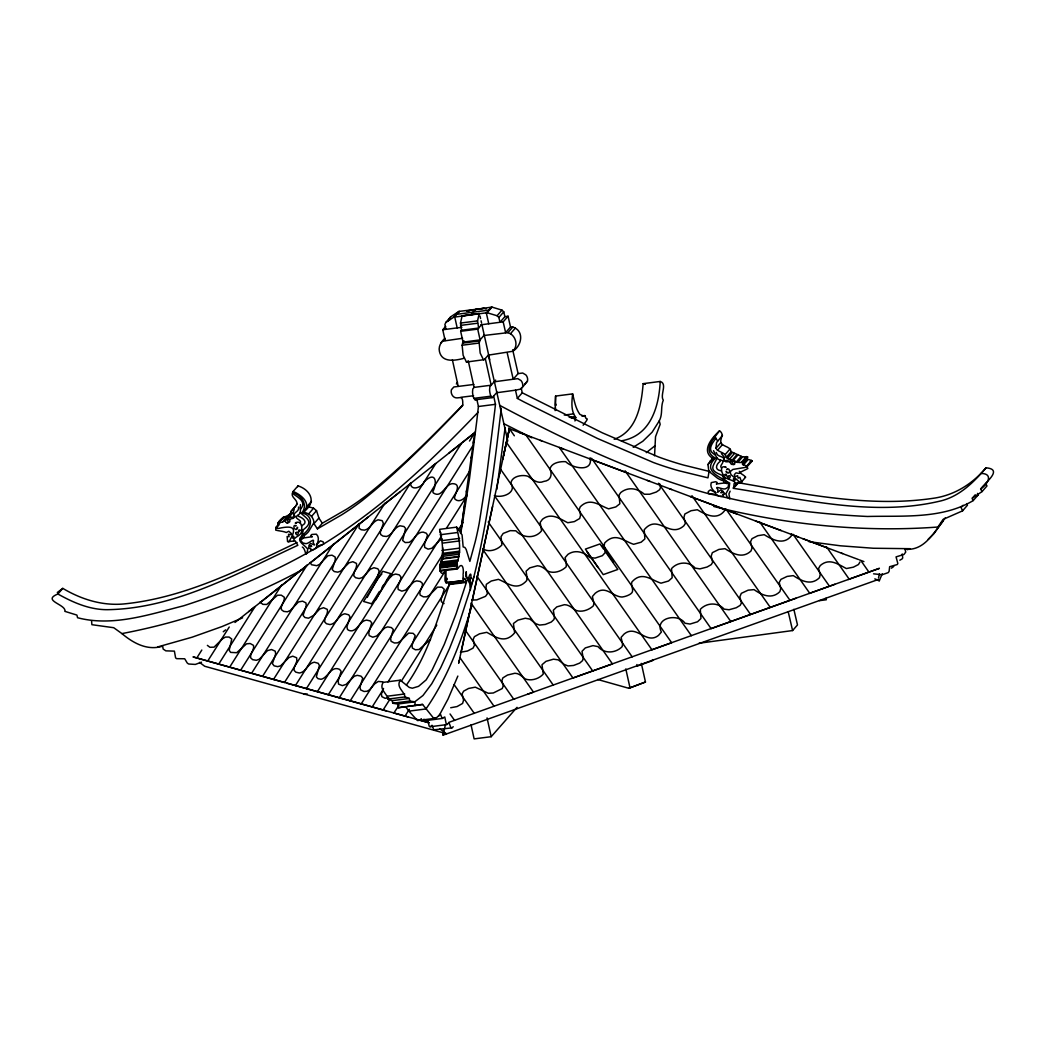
<?xml version="1.0" encoding="UTF-8"?>
<svg xmlns="http://www.w3.org/2000/svg" width="1046" height="1046" viewBox="0 0 1046 1046"><rect width="100%" height="100%" fill="white"/><g stroke="black" fill="none" stroke-linecap="round" stroke-linejoin="round"><path stroke-width="1.5" d="M462.136 345.232L463.117 355.274L466.451 362.047L484.35 359.628L488.613 354.738L481.853 324.352L477.708 329.111L460.658 331.294L463.038 342.081L462.136 345.232L479.186 343.049L480.036 339.963L484.246 335.125M479.186 343.049L480.179 353.09L483.5 359.85M713.503 450.695C716.039 454.199 715.294 458.593 720.38 460.253A5.858 5.335 41 0 1 720.236 461.325C716.249 464.006 714.117 469.889 720.903 470.765A3.674 3.36 41 0 1 721.426 471.118M499.74 405.377C566.474 440.889 635.406 473.773 708.56 493.673L730.173 498.497C775.256 508.827 821.358 514.279 867.526 516.476C902.593 515.586 941.505 519.247 972.858 500.812L972.322 498.158L982.076 491.555L980.651 489.018C984.901 482.716 1003.768 469.249 985.999 467.81C973.434 482.729 958.751 497.151 938.955 501.348C871.71 516.972 800.412 498.68 733.586 488.377L734.122 483.618L741.706 482.363L739.875 477.355L738.11 478.114L737.6 475.616L735.377 476.623L734.553 475.655L734.344 474.636L736.005 472.857L738.894 473.407C741.483 471.197 744.373 470.556 747.838 468.49L746.661 466.098L742.451 463.993L747.537 456.736L742.568 456.893L731.18 451.702C730.409 446.197 723.048 447.021 720.851 442.615C719.988 438.026 724.813 434.338 719.53 430.808L713.019 439.32M446.943 581.72C442.523 584.57 447.466 568.501 443.622 573.169C440.288 574.62 439.725 570.109 439.817 565.232L440.013 564.526C444.511 553.569 442.223 540.612 439.608 529.341L456.657 527.145L457.795 528.269L462.07 534.937L463.156 546.927L464.869 547.437L466.15 549.412L469.863 561.388L475.159 541.959A317.892 101.488 82.7 0 0 479.251 523.052L486.573 476.309L494.784 410.542L495.477 404.318L493.647 396.055L497.098 392.158M440.013 564.526L457.076 562.343C461.574 551.373 459.272 538.415 456.657 527.145M492.548 506.526L472.321 600.182M555.897 405.587L555.936 404.187M712.64 458.096L707.959 464.529L708.953 472.099L707.972 477.852L678.919 470.752A317.892 289.807 41 0 1 653.384 462.502L597.449 438.47L524.072 401.991L517.352 398.421L515.482 390.171L496.876 392.708M555.387 405.364L555.583 396.081L572.633 393.884C574.45 401.311 575.457 408.097 579.85 414.347L584.283 416.373C585.982 413.902 584.622 419.132 587.002 418.714L587.224 419.315A80.777 25.784 82.7 0 1 586.479 420.767L583.119 425.238M566.344 563.075L566.2 566.801C561.454 571.43 553.151 574.228 547.045 570.685C544.338 568.357 541.253 565.938 537.369 565.781L529.734 567.886L526.086 571.194L527.014 577.314M303.968 511.272C311.852 503.021 300.49 494.405 293.128 491.476L298.018 485.854C310.78 489.986 316.899 502.708 303.968 511.272L303.811 512.435C309.59 512.985 314.153 517.77 313.996 523.68L317.422 528.858L341.741 514.789A317.892 289.807 41 0 0 362.23 500.524C398.33 471.785 430.756 438.771 462.672 405.573C463.6 391.466 457.651 401.703 452.709 395.885A7.113 6.485 41 0 1 451.454 389.661L453.859 386.968L473.864 384.457M654.548 455.781L655.528 436.731L660.183 424.284L659.268 420.871C662.968 414.033 660.431 407.169 663.282 400.187C659.725 395.048 667.74 383.725 660.222 381.463L643.159 383.647C641.394 404.763 637.079 431.187 614.211 439.281M527.04 577.405L526.753 580.504C517.038 591.578 507.938 583.25 498.419 579.34L491.293 581.001L486.325 584.322L485.998 587.734L487.436 593.723L485.527 596.325L476.806 599.894L471.681 600.077M293.128 491.476C289.781 496.798 296.083 498.354 297.025 502.956L296.463 505.283L291.141 511.272L290.775 515.338L284.839 519.339L282.734 521.928L277.988 523.039L278.851 525.223L275.817 527.576L275.752 530.139C279.883 531.172 282.982 531.106 286.316 532.506L288.814 531.263L291.403 533.538L291.036 534.65L288.5 534.258L289.114 536.742L287.114 536.48L287.572 541.671L295.273 540.926L297.835 545.293C238.344 572.881 176.852 607.804 109.778 609.635C91.094 610.419 73.821 602.927 57.883 593.997C41.186 600.744 66.591 604.405 64.852 611.348L76.92 615.087L77.561 617.728C112.837 627.025 149.513 614.368 183.717 605.765C225.727 592.18 266.848 575.457 305.471 553.962L323.75 543.92C381.62 508.356 431.37 461.129 478.127 412.229M440.876 570.658A80.777 25.784 82.7 0 1 439.921 571.155L456.906 568.998L457.076 562.343M466.699 580.595L469.811 580.19C471.55 579.549 471.563 567.56 468.281 579.079L466.477 576.516L466.268 571.665L465.98 576.346L469.824 583.786L470.269 590.114L474.113 575.875C487.789 520.869 494.719 464.463 501.243 408.241M302.202 539.095L304.164 536.703L302.529 532.192L302.987 531.198L301.601 531.891L302.372 535.722L300.699 540.22L302.595 542.809L304.961 543.475C307.969 545.071 315.343 536.337 313.133 542.416L314.519 544.979L310.57 543.462L309.015 545.293L311.734 546.274C308.57 543.541 307.106 550.51 310.701 548.012L310.819 550.065L313.931 549.503M660.222 381.463C658.928 406.776 650.677 435.947 621.416 440.837M725.728 475.25L726.578 475.956L726.355 474.531A1.438 1.308 41 0 0 725.676 474.217L724.303 474.91M555.583 396.081L555.125 410.607M572.633 393.884C571.757 401.782 570.75 410.803 575.771 417.537L574.934 420.963M476.845 399.402L478.414 406.502L476.767 421.041L469.51 478.506L462.188 525.249A317.892 101.488 82.7 0 1 460.907 531.734M464.084 508.108L465.745 496.379M791.534 533.761L791.299 535.944C783.506 545.554 772.301 539.71 764.195 534.676L757.801 535.709L751.996 538.677L750.518 541.776L752.035 547.986L750.989 550.981C742.477 559.074 732.893 553.661 725.022 548.679L718.929 549.412L712.339 552.667L711.188 556.132L712.679 562.238L711.267 564.618L707.122 567.01L699.944 568.88L695.211 568.135C688.987 560.996 677.664 561.689 671.519 568.593L672.173 577.758L668.525 581.027L661.033 583.171C650.913 580.007 641.983 570.698 631.902 581.955C630.241 585.904 635.249 590.99 630.62 593.958A21.103 15.912 12.4 0 1 622.03 597.031C612.355 596.704 605.948 584.636 595.266 593.213L592.376 596.534L593.88 603.084L593.448 605.739C588.676 610.302 580.399 613.139 574.319 609.57C571.404 607.111 568.449 604.758 564.409 604.68L556.76 606.902L553.334 610.249L554.445 617.035L553.935 619.546L551.242 622.043L545.28 624.449L539.592 625.077L535.866 623.743L529.877 619.101L525.275 618.238L517.927 620.147L513.429 623.494L514.645 632.869C505.323 643.813 496.249 637.576 486.795 632.32L479.526 633.824L474.413 636.674L473.158 639.511L474.479 645.238L473.027 648.141L467.51 651.004L460.384 652.273M505.1 427.801L496.785 489.41M442.523 559.244L443.02 557.963M461.548 526.046L463.901 509.389M724.695 508.722L724.394 510.945C716.654 520.686 705.514 514.58 697.342 509.755L691.053 510.723L684.816 514.031L683.94 517.482L685.378 523.458L683.823 525.824C669.322 538.768 657.96 513.311 644.205 529.773L644.885 538.925L641.146 542.194L633.654 544.299C623.403 540.952 615.218 531.826 604.627 543.044L604.17 545.737L605.386 552.38L602.365 555.688L595.082 558.106L589.866 557.583C583.812 552.092 575.496 549.268 567.978 554.328L565.075 557.636L566.278 562.931M303.811 512.435L308.858 505.636M466.372 491.96L466.555 490.652M473.707 440.039L473.276 443.073M410.555 483.147C410.555 491.542 422.166 487.436 424.231 481.761C436.117 470.112 437.437 482.925 432.769 491.803L433.384 492.993C442.092 498.68 444.746 484.102 452.526 483.644C462.005 483.84 454.879 493.267 454.513 498.066L455.115 499.295C459.442 502.995 464.476 498.68 466.921 494.941M460.502 533.46L474.753 432.678L234.971 622.475M471.145 458.004L471.315 456.906M301.81 525.916A3.674 3.36 41 0 1 302.15 525.458C308.596 522.255 302.765 517.744 298.659 516.371A5.858 5.335 41 0 1 298.058 515.403C302.229 512.226 299.47 508.644 300.398 504.643M468.739 475.119L469.196 471.89L328.287 694.753M441.987 559.022L443.02 556.446M460.658 331.294L461.574 330.248L460.475 323.07L462.136 315.866L479.447 313.512L462.136 315.866M461.574 330.248L478.637 328.052L477.538 320.874L479.199 313.669M285.218 520.633C284.787 524.085 290.984 523.288 289.873 520.124A2.275 2.079 41 0 0 289.324 519.457M446.054 580.059L446.093 577.837M463.117 577.863L463.156 575.653M445.923 580.622L446.093 582.857L463.143 580.661L464.921 578.333L466.411 582.308L456.148 613.61L444.289 644.362L432.024 670.225L426.127 679.913L418.57 686.333L412.346 688.216L409.313 687.457L400.252 680.175L383.189 682.371C378.717 689.301 387.098 693.367 387.988 699.094L392.263 700.65L409.326 698.453L409.784 701.042L414.739 701.84L422.989 695.485L431.737 683.796L440.667 667.819L449.492 648.612L457.939 627.221L470.046 589.931M462.986 578.425L463.143 580.661M461.077 652.312L471.524 603.843M878.169 579.523L443.086 735.168L443.766 731.991M502.681 459.547L509.376 428.729L842.527 553.569M458.723 662.994L509.376 428.795L507.297 438.366M500.603 469.314L499.687 473.472M503.584 455.455L506.918 440.065M443.086 735.168L445.321 724.983M878.496 578.059L879.451 573.692M458.776 662.929L459.338 660.405M297.809 486.756L298.018 485.854M323.75 543.92L323.083 541.763L320.364 540.821L316.441 544.874M447.178 578.346L447.178 579.785M472.06 604.967C461.325 641.394 447.727 677.56 425.97 708.953L408.921 711.149L405.508 706.612L398.343 707.737L397.689 704.036L392.734 703.239L392.263 700.65M359.458 523.497L359.026 528.191L361.184 529.734L364.518 530.139C370.598 528.897 372.258 521.523 378.064 519.81L382.208 520.66L383.372 523.405L380.221 532.532L380.77 534.598L382.993 536.088L386.471 536.467C392.538 534.99 394.002 527.38 400.003 525.798L403.965 526.53L405.587 528.439L402.645 540.494L405.194 542.56L409.221 542.364C414.399 539.671 416.517 532.009 423.159 532.1L426.337 533.238L427.5 535.264L424.467 544.404L424.676 547.437L428.089 549.137L431.88 548.274L439.634 540.416L442.275 539.056M400.252 680.175C395.78 687.104 404.161 691.171 405.05 696.911L409.326 698.453M723.44 460.776C725.911 455.991 717.726 457.285 716.745 453.585A9.022 8.224 41 0 1 716.34 452.473M441.909 559.335L441.504 560.408A5.845 1.87 82.7 0 0 441.386 561.179L442 560.852M376.024 580.648L378.064 575.248M294.514 516.619L294.344 516.619A2.354 2.144 41 0 1 293.155 517.129L289.271 517.286L285.166 519.757A5.845 5.335 41 0 0 284.486 520.359L293.547 518.267L294.593 516.397M457.847 676.069L448.067 698.976L438.993 715.895M378.103 575.195L379.123 570.868L377.815 568.749L373.945 567.73L370.271 569.246L365.734 574.346M742.451 463.993L747.707 457.468M471.968 583.616C469.732 586.793 470.543 579.471 469.811 580.19M876.195 579.824L879.333 580.713L882.236 573.744M57.295 592.507L62.786 588.375C81.157 599.293 102.011 605.895 123.611 603.973C185.09 597.959 242.005 568.71 297.103 542.534M383.542 688.438L381.372 693.982L381.855 696.649L385.059 698.27L388.707 697.826M486.142 308.845L483.814 308.374L458.854 311.433L450.734 316.807L445.844 322.443L444.89 324.508L445.949 329.333M447.832 321.135L450.734 316.807M294.201 509.297L292.945 513.704L294.135 515.456M315.264 548.705L316.951 546.313L322.456 544.6M473.825 576.843L472.243 582.53M732.318 462.267L732.736 464.11A1.687 1.53 41 0 0 733.246 464.385L734.737 464.006L734.776 461.927M494.405 381.777L513.22 379.227L518.11 373.605L522.712 373.03L525.916 374.939A7.113 6.485 41 0 1 527.446 381.136L521.104 389.007L515.482 390.171M527.446 381.136L524.935 383.934M444.955 338.289C441.32 341.532 438.13 346.488 439.451 351.534C442.04 363.08 455.468 360.569 463.979 358.294M367.198 597.384L377.959 577.889L381.829 574.058M375.802 599.816L386.562 580.308L390.433 576.49M456.344 384.026L457.455 382.208M739.313 471.301C740.359 474.296 744.961 475.119 745.419 477.394M483.814 308.374L466.555 310.924L469.079 311.041M296.031 505.649L297.077 503.78M295.43 525.733C298.11 526.439 292.762 523.536 294.004 527.851A5.322 4.851 41 0 0 294.645 528.766C297.469 531.747 298.372 525.197 296.986 528.008M860.034 561.898L858.452 564.539L853.353 567.18L846.384 568.553C838.186 564.33 829.439 557.531 820.26 565.559L818.56 568.449L820.208 574.542L819.463 577.706C810.964 586.061 801.223 580.726 793.313 575.614L787.128 576.411L780.97 579.34L779.231 582.439L780.734 588.676L779.871 591.657C771.634 599.776 761.723 595.03 754.061 589.63L748.138 590.166L741.313 593.344L739.862 596.808L741.431 602.993L740.163 605.373L736.227 607.752L729.049 609.753L724.159 609.151C717.818 602.091 706.691 602.496 700.297 609.36L700.951 618.5L697.551 621.769L690.072 624.044L684.986 623.246C677.965 612.655 654.247 617.859 661.386 632.046L658.549 635.367C646.127 645.212 636.648 623.834 624.109 634.033L621.102 637.393L622.592 643.97L622.161 646.624C615.728 653.319 604.248 654.09 598.037 646.637L592.977 645.617L585.302 647.919L582.007 651.305L583.184 658.065L582.57 660.588L579.719 663.086L573.587 665.465L567.991 665.936L564.317 664.485L558.263 659.869L553.478 659.176L545.986 661.334L541.985 664.733L543.253 674.069C539.043 678.854 531.394 681.194 525.327 679.011C522.006 676.697 519.326 673.258 514.88 673.258L507.519 675.036L502.865 677.886L501.884 680.724L503.191 686.032L502.237 688.556L493.32 692.988L488.286 693.289L475.289 687.17L468.608 688.451L463.64 691.145L462.097 693.903L463.561 700.127L462.607 703.435L457.063 706.56L450.708 707.75M659.268 420.871L652.116 432.207L642.806 441.268L633.222 447.283M193.092 656.927L196.805 657.96L201.813 650.037M207.736 661.02L229.244 627.012M218.719 664.092L255.093 606.562L248.804 611.531M196.805 657.96L229.662 667.152L281.452 585.237M229.662 667.152L240.632 670.211L307.276 564.801M251.602 673.284L333.099 544.365M240.632 670.211L262.559 676.344L358.935 523.902M262.559 676.344L273.503 679.442L385.033 503.048M410.45 483.226L284.46 682.502L273.503 679.442M295.417 685.561L435.842 463.456L431.815 466.647M287.009 683.208L306.386 688.634L461.325 443.556M469.484 441.046L475.381 431.71M379.463 591.448L371.644 603.79L363.59 601.476L382.705 571.299L390.746 573.613L387.268 579.105M382.065 587.342L383.804 584.596M306.386 688.634L317.343 691.694L472.91 445.622M317.343 691.694L339.244 697.813L441.556 535.997M446.433 528.282L466.764 496.131M339.244 697.813L350.214 700.846L442.863 554.315M458.318 529.877L463.117 522.294M350.214 700.846L361.197 703.893L444.615 571.966M361.197 703.893L372.18 706.926L382.862 690.033M387.961 681.953L450.146 583.603M372.206 706.939L383.124 709.986L389.7 699.604M401.403 681.077L436.797 625.103M393.858 712.98L398.971 705.318M394.081 713.045L405.05 716.092L409.352 709.293M415.445 718.981L426.977 722.211L428.572 719.687M715.869 438.235L715.582 438.666A15.965 14.552 41 0 0 715.333 439.085C712.378 442.981 707.462 449.623 713.189 453.493A22.201 20.24 41 0 0 714.98 454.814L715.137 454.918M448.799 582.439L449.322 584.57C437.738 618.879 427.722 655.28 406.436 684.986M466.372 582.374L449.362 584.505M928.233 539.174L933.803 533.839L945.231 517.888M302.307 530.845L303.366 529.734A35.577 32.439 41 0 1 304.203 529.015C314.415 521.196 305.406 517.888 300.32 512.566M722.498 435.345L716.575 442.563L715.948 448.25C718.157 452.656 725.506 451.82 726.277 457.337L736.306 461.992L739.548 462.541L742.634 462.358L747.537 456.736M431.906 725.349L431.318 726.081M300.686 509.049L300.79 508.905A22.201 20.24 41 0 0 301.915 507.192C305.524 501.178 297.6 497.112 293.625 494.157A15.965 14.552 41 0 0 293.194 493.817L292.749 493.49M287.075 522.974L287.728 522.569A1.687 1.53 41 0 0 288.095 522.176L287.676 520.333M303.719 533.97C311.904 527.746 314.062 515.443 301.941 512.958C307.995 504.564 301.941 495.804 292.906 492.391M724.107 459.299L724.473 457.35L721.374 453.519M316.585 544.783C318.415 541.527 319.54 537.121 316.35 534.166L311.8 534.467L310.714 535.565L312.218 536.833M980.651 489.018C987.895 484.206 993.687 473.563 981.096 473.433M453.245 726.748L451.885 727.885L434.09 729.794A5.779 1.844 82.7 0 1 433.436 728.944L432.181 725.493M300.202 522.895C302.542 519.666 292.305 518.489 297.953 515.155M387.399 580.216L392.642 574.986L395.689 574.058L399.206 574.855L400.853 576.791L400.696 579.392L397.925 586.388L398.173 589.486L401.821 591.147L405.639 590.075L413.811 581.89L416.713 580.883L420.335 581.498L422.401 583.367L422.349 585.878L419.825 592.18L420.1 595.043L423.355 596.835L426.52 596.821L429.03 595.501L437.476 587.146L441.922 587.172L444.249 589.251L441.242 598.953L441.36 601.738L444.066 603.581M730.121 491.162L728.931 493.934L729.768 498.903L727.101 496.902L725.859 493.817L729.049 488.024L729.69 483.108L725.153 480.506L724.211 476.701L722.603 476.401L723.479 477.224L723.897 481.879L726.787 483.644M985.999 467.81C973.028 483.33 955.586 494.562 935.412 497.961C869.958 508.147 803.014 493.764 738.489 482.755L733.442 488.39M495.66 380.103L489.907 386.641L489.58 389.91A7.113 2.275 82.7 0 0 490.927 396.173L492.208 397.637L493.647 396.055M57.883 593.997L62.786 588.375M445.125 340.525L442.759 329.752L445.688 326.378M445.844 322.443L453.964 317.056L458.854 311.433M459.665 311.433L453.964 317.056M277.988 523.039C281.099 516.711 287.624 516.894 291.912 512.723M278.929 522.542L283.819 516.907M278.158 523.785L282.891 517.417M275.817 527.576L279.74 523.078M278.419 524.896L275.739 528.282A80.777 73.638 41 0 0 278.798 528.387C297.326 524.177 295.534 530.91 288.788 541.933M291.141 511.272L295.05 506.774M282.734 521.928L287.637 516.306M283.806 521.078L290.696 513.024M287.022 518.358L290.945 513.861M288.774 516.593L291.716 513.22M441.046 342.787L444.929 338.878M470.556 315.029L475.446 309.407L491.973 307.106L501.975 310.126L503.767 311.839L504.878 316.663L499.975 322.286L498.877 317.461L497.085 315.748L487.083 312.728L454.762 317.056L457.18 327.895M306.57 507.009L311.46 501.374M308.675 513.834L313.565 508.212L316.533 510.657L318.886 518.045L322.325 523.222L317.422 528.858M491.215 307.315L486.325 312.937L488.757 323.776M487.083 312.728L491.973 307.106M311.63 516.279L316.533 510.657M464.071 340.891L462.973 342.147L480.101 339.885L477.708 329.111M313.996 523.68L318.886 518.045M497.085 315.748L501.975 310.126M498.877 317.461L503.767 311.839M467.588 361.485L466.451 362.047M503.178 321.854L508.068 316.232L510.513 327.006L505.623 332.628L503.178 321.854L480.872 324.822M483.592 335.531L507.925 332.641L512.815 327.019C524.7 330.889 521.771 346.004 512.736 351.273L488.39 355.13L507.794 441.033M507.925 332.641L510.461 333.726L515.351 328.091M485.279 358.569L491.162 385.203L474.113 387.386L472.805 388.942L472.531 392.106A7.113 2.275 82.7 0 0 473.864 398.356L475.159 399.834L492.208 397.637M476.061 398.84L475.159 399.834M517.352 398.421L522.255 392.799L521.183 388.066M709.698 461.469L713.673 458.906C700.101 451.506 711.829 437.856 719.53 430.808M715.948 448.25L720.851 442.615M717.504 450.303L722.394 444.681M707.959 464.529L712.862 458.893M725.126 454.605L730.016 448.969M726.277 457.337L731.18 451.702M727.232 458.344L732.135 452.722M729.663 459.024L734.553 453.389M732.082 460.24L736.985 454.605M733.364 460.201L738.267 454.579M736.306 461.992L741.196 456.37M737.678 462.515L742.568 456.893M741.536 462.123L746.439 456.501M742.778 464.646L747.354 458.37M743.34 465.025L748.23 459.403L751.551 460.462L752.179 461.025L747.04 466.738A80.777 73.638 41 0 1 744.203 467.601L732.945 469.419L730.644 471.184L730.265 472.962L731.167 474.832L740.66 482.925L745.68 477.068M746.661 466.098L751.551 460.462M733.22 487.92L738.11 482.284M699.003 643.238L792.593 630.555L797.483 624.933L793.849 609.308M942.825 521.405C932.744 533.931 923.893 551.059 904.973 549.215L905.744 552.092L903.979 554.445L896.056 556.89L897.821 563.454A3.112 2.837 41 0 1 897.115 564.592L889.649 566.71L889.126 571.221A5.779 5.269 41 0 1 888.119 572.672L882.079 574.751L873.58 573.823M963.065 505.283L961.117 507.532L962.542 510.866L943.074 519.417L937.935 527.027C862.715 532.584 786.827 524.817 713.764 506.473M972.322 498.158L975.251 494.784M962.542 510.866L967.432 505.244L966.739 503.61M973.198 500.603L978.088 494.98L977.513 493.398M982.076 491.555L986.979 485.932L985.541 483.383M365.669 574.45L362.191 577.627L359.118 578.516L355.614 577.719L353.901 575.98C352.947 571.443 357.614 567.978 356.49 563.415L352.816 561.702L348.972 562.853L340.643 571.168L337.793 572.149L334.236 571.561L332.197 569.521L335.295 559.976L335.191 557.06L332.04 555.191L327.882 555.753L319.579 564.343L316.768 565.703L311.525 564.735L310.178 562.513M471.027 724.786L474.126 738.894L491.189 736.698L517.025 707.331M512.736 351.273C518.162 346.448 516.293 337.374 510.461 333.726M462.777 404.998C432.286 436.365 401.455 467.667 367.133 494.889A317.892 289.807 41 0 1 346.631 509.167L322.325 523.222M302.216 535.853C294.802 540.677 305.471 545.241 307.772 549.268C305.327 560.473 306.164 548.941 302.32 547.032M313.944 522.582L308.557 531.643A30.779 28.059 41 0 1 306.203 534.035L304.334 535.513M714.64 436.43C710.574 443.269 704.272 452.29 715.503 458.148C705.292 467.51 712.522 473.694 723.113 479.199M716.353 484.05L717.216 482.481L715.712 481.722L711.293 482.598C709.593 486.704 712.862 490.404 715.856 492.718M400.095 491.764L382.588 505.623M420.217 719.713L421.381 718.707M726.878 471.864C724.46 469.602 727.846 475.499 729.415 471.994A5.322 4.851 41 0 0 729.624 470.962C729.036 466.608 725.126 470.622 727.362 469.327M368.179 517.038L310.231 562.905M260.219 602.509L306.726 565.677M223.269 631.745L225.648 629.849M646.297 452.656L655.11 445.674M449.1 452.97L474.701 432.73M891.349 568.187L893.023 567.05A5.779 5.269 41 0 0 894.029 565.598M597.711 679.495L628.816 688.281L645.46 682.005L641.342 663.386M645.46 682.005L628.816 688.281M430.494 639.394L419.08 649.501L415.38 649.775L412.359 648.049L412.046 645.33L415.197 635.51L413.131 633.327L408.659 633.078L400.017 641.46L397.532 642.859L394.407 642.989L391.047 641.29L390.642 638.452L393.322 629.496L391.374 627.561L387.726 626.894L384.784 627.875L376.586 636.06L372.768 637.184L369.094 635.563L368.82 632.451L371.748 622.828L370.088 620.879L366.558 620.108C359.994 620.893 358.399 629.143 352.293 630.764A21.103 9.845 -53 0 1 347.52 629.444L346.906 626.842L350.018 616.931L348.71 614.8L344.84 613.78C338.198 614.943 336.825 623.874 329.948 624.567L326.457 623.73L324.77 621.991C323.868 617.441 328.601 613.937 327.32 609.36L323.541 607.726L319.697 609.02L313.774 615.375L308.478 618.199L304.922 617.506L303.052 615.414L306.243 605.791L305.968 602.914L302.556 601.162L298.476 601.947L290.226 610.563L287.349 611.805L283.688 611.4L281.335 609.583C280.393 605.098 284.93 601.725 284.316 597.227L281.269 595.161L277.504 595.239L266.743 604.457L262.873 604.366L260.088 602.156M426.781 720.066L425.055 720.537L423.944 719.217M978.088 494.98L976.336 495.987M430.913 726.447L429.592 726.565A3.112 0.994 82.7 0 1 429.095 725.872L427.866 720.38M303.523 568.985C246.856 599.868 185.299 621.533 121.911 633.588L113.739 627.718L91.904 624.697L91.564 621.089M408.921 711.149L417.511 720.563L435.96 718.236L440.405 714.078L442.105 718.341L444.772 716.981L446.158 723.675A3.112 0.994 82.7 0 0 446.642 724.381L449.113 722.93L450.499 726.748A5.779 1.844 82.7 0 0 451.153 727.611L451.885 727.885M907.379 549.634L908.882 548.823M434.822 730.069L435.528 729.729M311.852 536.768L303.667 537.945M201.512 662.157L195.341 664.432L188.738 664.014A5.779 5.269 41 0 1 187.156 662.889L184.711 658.771L176.735 658.666A3.112 2.837 41 0 1 175.584 657.777L174.394 651.135L165.856 650.847L163.163 649.069L162.653 646.153C147.46 650.978 133.273 643.159 121.911 633.588M899.835 560.198L902.018 558.956A3.112 2.837 41 0 0 902.711 557.832L902.227 553.935M456.906 568.998L456.984 568.959A80.777 25.784 82.7 0 0 457.939 568.462C462.672 560.813 464.006 569.861 463.064 574.594M242.607 617.807L222 626.567L192.111 637.197L157.632 646.951M795.928 598.247L711.123 628.646L591.618 458.305M482.624 549.255L572.96 678.004L612.459 663.909L494.379 495.608C502.041 498.367 517.012 492.941 510.932 483.213C511.599 476.244 522.163 474.335 527.864 476.244C532.649 479.421 537.552 484.298 543.842 481.408C550.876 480.755 552.484 474.544 549.948 469.105C551.294 462.724 560.159 461.273 565.716 461.691C572.332 468.32 593.383 472.674 590.101 457.743M879.372 568.357L848.175 579.523M834.878 584.283L809.343 593.435M448.603 722.472L879.189 568.423M527.589 694.23L533.473 692.125L471.014 603.097M770.287 607.399L691.929 495.699M514.789 698.806L513.717 699.186L465.169 630.006M752.179 461.025L751.943 461.116A80.777 73.638 41 0 1 750.296 461.626M724.25 460.502L724.42 460.449A2.354 2.144 41 0 0 725.754 460.632L729.493 459.795L734.449 461.09A5.845 5.335 41 0 1 735.351 461.482L725.885 461.809L724.08 460.305M734.044 464.594L731.402 464.332L730.16 462.633A2.275 2.079 41 0 1 730.383 461.861M442.968 341.127L462.607 338.276M725.296 467.327C728.918 468.02 720.132 463.94 721.648 470.805A5.034 4.589 41 0 0 722.459 473.21C723.976 480.362 732.854 478.741 735.691 483.174M504.878 316.663L508.068 316.232M510.513 327.006L512.815 327.019M819.502 600.652L826.34 599.75L825.948 598.273M457.22 314.245L488.77 310.126M460.475 323.07L477.538 320.874M460.502 325.411L477.564 323.227M442.759 329.752L461.914 327.293M462.463 343.14L479.526 340.944M473.59 395.728L460.855 397.297M473.864 398.356L490.927 396.173M478.414 406.502L495.477 404.318M564.265 415.066L573.574 413.876M569.207 417.354L575.405 416.556M581.72 415.955L584.832 415.55M571.116 418.125L575.771 417.537M440.131 534.754L457.18 532.558M442.563 540.547L459.625 538.363M442.746 543.096L459.809 540.9M442.04 550.392L459.089 548.196M442.51 553.36L459.56 551.177M442.55 554.707L459.612 552.51M442.131 556.407L459.194 554.21M441.857 558.577L458.919 556.394M441.53 559.126L458.593 556.943M441.294 562.055L458.357 559.858M441.098 563.14L458.161 560.957M439.817 565.232L456.867 563.049M439.974 565.978L457.037 563.781M440.314 566.618L457.364 564.422M440.418 567.35L457.468 565.154M440.379 567.952L457.429 565.755M439.843 570.397L456.906 568.2M468.268 578.569L471.367 578.177M445.936 582.687L463.09 580.648M449.283 583.969L466.346 581.785M387.635 696.165L404.697 693.969M387.988 699.094L405.05 696.911M392.734 703.239L409.784 701.042M397.689 704.036L414.739 701.84L415.406 705.54L422.571 704.416L433.188 717.687L435.96 718.236M407.064 706.416L422.571 704.416M398.343 707.737L415.314 705.488M425.644 720.589L442.706 718.393M430.024 726.761L447.087 724.577M304.02 694.361L307.249 693.956M643.159 383.647L645.382 384.366M910.046 548.692L873.292 548.248L840.474 545.803L808.924 541.671M296.502 523.314C292.279 523.785 300.333 519.261 301.457 525.68A5.034 4.589 41 0 1 301.745 528.152C303.052 536.833 294.004 535.657 293.599 540.9M710.077 493.987L716.013 494.196L718.641 496.026M715.686 492.666L710.391 489.881L708.247 491.463L708.56 493.673M382.758 681.874L378.312 681.43L374.821 683.744L369.552 689.785L367.094 691.249L364.021 691.471L360.556 689.863L359.981 687.091L362.74 678.096L360.935 676.121L357.274 675.337L354.293 676.239L346.134 684.385L342.382 685.627L338.577 684.136L338.146 681.09L341.153 671.375L339.597 669.388C330.876 665.321 328.196 677.913 321.044 679.272L318.062 678.697L316.35 676.893L319.396 665.465L318.18 663.282L314.336 662.21C307.616 663.295 306.203 672.303 299.339 672.996L295.822 672.16L294.135 670.394L294.07 668.093L296.868 660.98L296.633 657.764L292.775 656.195L288.931 657.568L280.616 665.818L277.687 666.642L274.117 665.844L272.391 663.674L275.686 653.959L275.203 651.148L271.529 649.54L267.514 650.599L259.303 659.215L256.362 660.288L252.661 659.673L250.609 657.764C249.981 653.266 254.57 649.919 253.537 645.395L250.203 643.525L246.542 643.826L236.697 652.704L230.617 652.39L229.192 650.311L231.754 639.054L229.061 637.053L225.465 637.066L222.602 638.727L214.051 647.16L209.932 647.291L207.383 645.369M720.236 496.445L723.427 496.183L722.642 494.222C726.97 495.673 723.008 489.528 720.916 492.836L723.061 491.228L720.799 489.894L717.713 492.326L717.909 489.554C713.228 484.403 723.61 490.692 726.081 488.482L728.029 487.253L728.683 484.324L725.349 480.598M724.904 482.938L716.667 483.906M709.894 471.55L683.823 465.13A317.892 289.807 41 0 1 658.287 456.867L602.352 432.835L522.255 392.799M426.977 722.211L429.017 722.773M193.432 657.019L416.269 719.217M419.407 720.093L428.821 722.721M444.785 733.259L204.676 666.25L199.551 662.38M405.05 716.092L408.058 716.928M313.565 508.212L308.701 506.813M383.124 709.986L386.405 710.914M723.217 480.82L720.812 479.892A30.779 28.059 41 0 1 717.556 478.231L708.534 471.053M659.83 485.122L660.562 487.384L659.634 489.698L656.378 491.999L649.71 494.235L644.336 494.235C637.642 488.351 628.332 486.39 620.736 492.574L619.062 495.059L619.86 503.767L615.859 506.918L608.602 508.84C599.214 505.427 590.179 496.955 580.282 506.787L579.236 509.363L580.569 515.207L579.667 518.515L574.359 521.601L567.782 522.739C559.845 518.908 551.464 512.148 542.495 519.247L540.154 522.464L541.58 530.793C535.042 539.043 522.686 538.102 515.861 530.806L510.213 530.649L503.191 533.434L501.021 536.69L501.897 544.979C497.412 549.895 488.652 552.824 482.755 548.719M628.371 473.328L590.572 459.142M518.751 432.246L525.863 434.927L671.663 642.741L651.946 649.801L506.722 442.811M669.335 488.678L671.741 489.567M841.455 553.177L845.076 554.524M827.203 547.829L802.897 538.703M845.586 554.707L853.222 557.57M859.341 559.858L863.918 561.584M791.574 534.467L798.438 537.029M853.798 557.78L858.321 559.466M755.408 520.921L781.218 530.584M720.393 459.992C727.101 461.168 718.118 465.705 721.622 467.863M540.246 440.314L541.619 440.837M563.467 449.009L559.349 447.466L691.393 635.693M650.024 481.448L647.304 480.402M690.308 496.523L736.802 513.952M874.796 578.883L879.333 580.713M531.799 437.803L503.884 423.722M602.143 545.777L613.597 562.029M586.623 551.307L598.077 567.56M300.751 530.217L299.143 529.917A1.438 1.308 41 0 0 298.646 530.387L299.038 531.786L299.535 530.91M723.087 475.891L721.622 475.106A35.577 32.439 41 0 0 720.511 474.649C708.194 469.68 713.477 465.915 717.02 458.148M439.948 728.866L446.354 733.704M295.403 516.672C290.971 513.259 299.104 511.847 298.594 508.199A9.022 8.224 41 0 0 298.489 507.049M440.863 532.989L440.17 532.035A15.965 5.099 82.7 0 0 439.987 531.773L439.791 531.512M861.629 561.663L868.951 572.11M826.523 546.862L849.195 579.17M793.064 534.336L829.465 586.218M759.592 521.81L809.748 593.291M726.107 509.245L790.018 600.352M658.496 483.226L750.583 614.473M625.037 470.752L730.84 621.559M603.555 549.058L599.986 543.946L585.381 549.098L603.228 574.62L617.82 569.455L605.333 551.608M508.827 427.906L514.357 435.79M500.576 469.275L632.189 656.862M488.207 521.993L592.729 670.97M476.845 576.189L553.229 685.065M459.926 657.646L494.013 706.233M454.082 684.581L474.23 713.307M450.055 713.973L454.526 720.354M715.242 437.228L717.595 440.967M659.581 483.631L660.196 485.305M441.922 562.513L441.66 561.31M518.11 373.605L512.671 349.769M788.226 611.818L792.593 630.555M742.634 462.358L742.804 463.103M507.153 352.633L513.22 379.227L517.809 378.652L521.026 380.574A7.113 6.485 41 0 1 522.555 386.772M480.022 316.088L480.559 318.507M481.068 320.795L481.552 322.953M625.809 668.917L629.94 687.536M488.613 354.738L489.737 359.798M468.229 360.752L474.113 387.386M452.382 359.785L458.226 386.405M487.057 717.896L491.189 736.698M449.793 318.886L449.924 319.553M652.495 659.608L652.665 660.575L637.145 666.106L636.87 664.537M445.988 569.822L446.001 576.791M442.968 552.576L442.667 547.725M555.674 410.202L555.478 407.639M733.416 479.107C734.789 483.566 736.829 476.348 733.416 479.107M727.571 476.531C729.454 482.311 732.37 472.818 727.571 476.531M292.03 536.65C292.945 541.187 295.73 534.271 292.03 536.65M295.626 532.793C296.933 538.69 300.83 529.616 295.626 532.793"/></g></svg>
